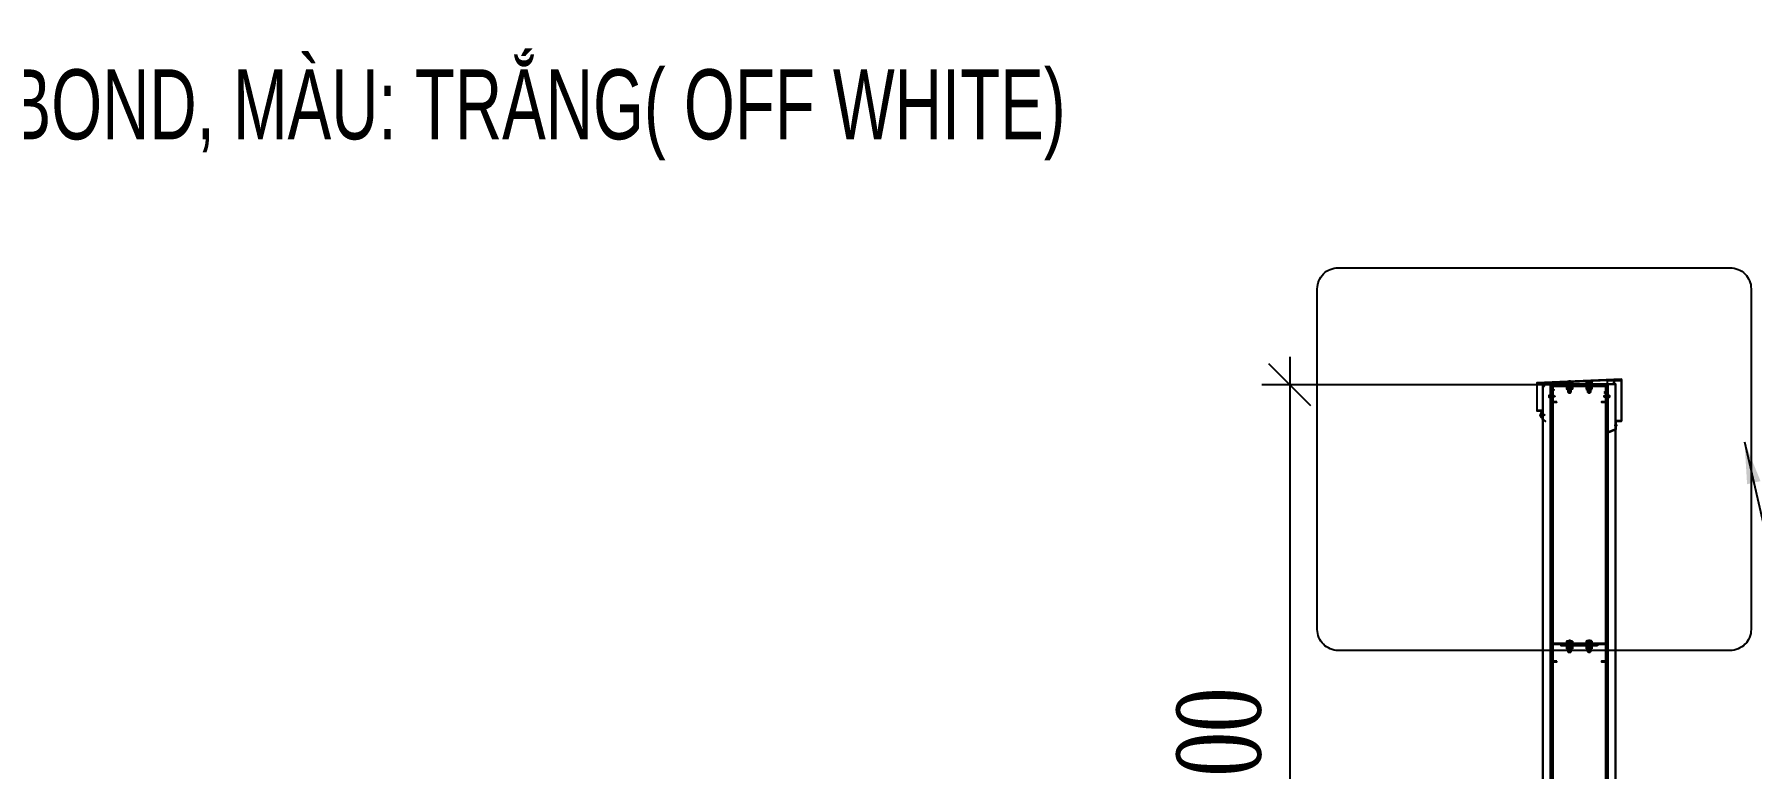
# Model space of a CAD drawing. Header units: inches. Extents: x 340055 to 349452, y -34649 to -30845.
# Drawn here: x 348643.5 to 348704.9, y -31867.7 to -31841.5 of the extents above; entities that cross this region are included whole.
import ezdxf

# ---------------------------------------------------------------- set-up
doc = ezdxf.new("R2010")
doc.units = ezdxf.units.IN
doc.header["$MEASUREMENT"] = 0
doc.linetypes.add('CENTER2', pattern=[28.575, 19.05, -3.175, 3.175, -3.175])
doc.linetypes.add('DASHED2', pattern=[9.525, 6.35, -3.175])
for name, color, linetype in [('2', 2, 'Continuous'), ('251', 251, 'Continuous'), ('3', 3, 'Continuous'), ('5', 5, 'Continuous'), ('6', 6, 'Continuous'), ('8', 8, 'Continuous'), ('DIM', 8, 'Continuous'), ('flashing', 6, 'Continuous'), ('STRUCTURE', 1, 'Continuous')]:
    doc.layers.add(name, color=color, linetype=linetype)
doc.styles.add('ST1', font='times.ttf', dxfattribs={"width": 0.7})
doc.styles.add('ST1H', font='vnshxh.shx', dxfattribs={"width": 0.7})
doc.dimstyles.new('100', dxfattribs={"dimtxt": 3, "dimasz": 1.5, "dimexe": 1, "dimexo": 0, "dimgap": 1, "dimtad": 1, "dimdec": 0, "dimlfac": 100, "dimzin": 0, "dimdsep": 46, "dimtxsty": 'ST1', "dimblk": 'OBLIQUE', "dimcen": 1, "dimdle": 1, "dimclrd": 8, "dimclre": 8, "dimclrt": 3, "dimadec": 0, "dimazin": 0, "dimtfac": 1, "dimtdec": 0, "dimtix": 1, "dimtmove": 1, "dimatfit": 3, "dimfxl": 0, "dimtolj": 1, "dimtzin": 0, "dimlwd": -1, "dimlwe": -1, "dimarcsym": 0})

# ---------------------------------------------------------------- blocks, each defined once
blk = doc.blocks.new('*U67')
at = {"layer": '251'}
h = blk.add_hatch(color=256, dxfattribs=at)
h.paths.add_polyline_path([(-0.053, -0.04), (-0.053, -0.043, -0.192582), (-0.048, -0.029, -0.192582), (-0.053, -0.014)])
h.paths.add_polyline_path([(-0.053, 0.014, -0.192582), (-0.048, 0.029, -0.192582), (-0.053, 0.043)])
h = blk.add_hatch(color=256, dxfattribs=at)
h.paths.add_polyline_path([(0.056, -0.04), (0.056, -0.043, -0.192582), (0.062, -0.029, -0.192582), (0.056, -0.014)])
h.paths.add_polyline_path([(0.056, 0.014, -0.192582), (0.062, 0.029, -0.192582), (0.056, 0.043)])
at = {"layer": '5', "linetype": 'CENTER2', "ltscale": 0.2}
blk.add_line((-0.077, 0), (0.194, 0), dxfattribs=at)
at = {"layer": '8'}
for p, q in [((-0.053, 0.04), (-0.053, -0.04)), ((-0.048, 0.058), (-0.006, 0.058)), ((-0.048, 0.029), (-0.006, 0.029)), ((0, 0.043), (0, -0.043)), ((0.044, 0.033), (0, 0.033)), ((0.044, -0.066), (0.044, 0.066)), ((0.044, 0.066), (0.056, 0.066)), ((0.056, -0.066), (0.056, 0.066)), ((0.056, 0.04), (0.056, -0.04)), ((0.062, 0.058), (0.103, 0.058)), ((0.062, 0.029), (0.103, 0.029)), ((0.109, 0.043), (0.109, -0.043)), ((0.117, 0.033), (0.109, 0.033)), ((0.121, 0.027), (0.117, 0.033)), ((0.117, 0.033), (0.117, -0.017)), ((0.117, -0.017), (0.121, 0.027)), ((0.127, 0.033), (0.121, 0.027)), ((0.131, 0.027), (0.127, 0.033)), ((0.164, 0.03), (0.161, 0.027)), ((0.169, 0.027), (0.164, 0.03)), ((0.166, -0.027), (0.167, 0)), ((0.169, 0), (0.167, 0)), ((0.167, 0), (0.169, 0)), ((0.169, 0.027), (0.169, -0.027)), ((-0.048, -0.029), (-0.006, -0.029)), ((-0.048, -0.029), (-0.006, -0.029)), ((-0.048, -0.058), (-0.006, -0.058)), ((0.044, -0.033), (0, -0.033)), ((0.044, -0.066), (0.056, -0.066)), ((0.062, -0.029), (0.103, -0.029)), ((0.062, -0.029), (0.103, -0.029)), ((0.062, -0.058), (0.103, -0.058)), ((0.12, -0.033), (0.109, -0.033)), ((0.126, -0.027), (0.12, -0.033)), ((0.16, -0.033), (0.156, -0.027)), ((0.166, -0.027), (0.16, -0.033)), ((0.166, -0.027), (0.169, -0.027))]:
    blk.add_line(p, q, dxfattribs=at)
for points in [[(0.136, -0.027), (0.13, -0.033), (0.126, -0.027), (0.131, 0.027), (0.137, 0.033), (0.141, 0.027)], [(0.146, -0.027), (0.14, -0.033), (0.136, -0.027), (0.141, 0.027), (0.147, 0.033), (0.151, 0.027)], [(0.156, -0.027), (0.15, -0.033), (0.146, -0.027), (0.151, 0.027), (0.157, 0.033), (0.161, 0.027)]]:
    blk.add_lwpolyline(points, close=True, dxfattribs=at)
for centre, start, end in [((-0.032, 0.043), 136.3972, 223.6028), ((-0.032, 0.014), 136.3972, 180), ((-0.021, 0.043), 316.3972, 43.6028), ((-0.021, 0.014), 0, 43.6028), ((0.077, 0.043), 136.3972, 223.6028), ((0.077, 0.014), 136.3972, 180), ((0.088, 0.043), 316.3972, 43.6028), ((0.088, 0.014), 0, 43.6028), ((-0.032, -0.014), 180, 223.6028), ((-0.032, -0.043), 136.3972, 223.6028), ((-0.021, -0.014), 316.3972, 0), ((-0.021, -0.043), 316.3972, 43.6028), ((0.077, -0.014), 180, 223.6028), ((0.077, -0.043), 136.3972, 223.6028), ((0.088, -0.014), 316.3972, 0), ((0.088, -0.043), 316.3972, 43.6028)]:
    blk.add_arc(centre, 0.0209, start, end, dxfattribs=at)
blk = doc.blocks.new('RIVET')
at = {"color": 8}
for p, q in [((-3.9, 1.1), (-4.2, 0)), ((-4.2, 0), (-3.9, -1.1)), ((-3.9, -1.1), (-3.9, 1.1)), ((-3.5, -1.3), (-3.5, 1.3)), ((-1, -1.2), (-1, 1.3)), ((-1, 1.3), (-0.1, 1.3)), ((0, 1.3), (0, 2.4)), ((0, -1.3), (0, 1.3)), ((0.1, 2.5), (0.1, 2.5)), ((0.1, 2.5), (0.7, 1.4)), ((0.1, -2.5), (0.1, 2.5)), ((0.7, 1.1), (0.7, -1.1)), ((0.9, 0.7), (0.7, 0.7)), ((0.9, -0.7), (0.9, 0.7)), ((-0.1, -1.2), (-1, -1.2)), ((0, -2.4), (0, -1.3)), ((0.7, -1.4), (0.1, -2.5)), ((0.1, -2.5), (0.1, -2.5)), ((0.9, -0.7), (0.7, -0.7))]:
    blk.add_line(p, q, dxfattribs=at)
for centre, radius, start, end in [((-3.4, 0.7), 0.634, 101.56667, 142.23088), ((-2.5, -0.1), 1.78, 64.63521, 125.23685), ((-0.9, 3), 1.71, 240.47832, 268.3625), ((-0.1, 1.3), 0.0625, 270, 0), ((0.1, 2.4), 0.0625, 90, 180), ((0.1, 2.4), 0.0625, 26.56505, 90), ((0.1, 1.1), 0.625, 0, 26.56505), ((5.4, 0.6), 4.45, 179.07778, 187.95176), ((5.8, -0.6), 4.85, 172.41501, 180.55546), ((-3.4, -0.7), 0.634, 217.76912, 258.43333), ((-2.5, 0.1), 1.78, 234.76315, 295.36479), ((-0.9, -3), 1.71, 91.6375, 119.52168), ((-0.1, -1.3), 0.0625, 0, 90), ((0.1, -2.4), 0.0625, 180, 270), ((0.1, -2.4), 0.0625, 270, 333.43495), ((0.1, -1.1), 0.625, 333.43495, 0)]:
    blk.add_arc(centre, radius, start, end, dxfattribs=at)
blk = doc.blocks.new('SideLap')
at = {"layer": 'STRUCTURE', "color": 1, "linetype": 'Continuous'}
for p, q in [((15, 16), (0, 0)), ((20, 6), (0, -3)), ((15, 16), (20, 12)), ((15, 16), (40, 16)), ((42, 30), (40, 16)), ((40, 16), (44, -8)), ((48, 16), (42, 30)), ((42, 30), (48, -10)), ((52, -11), (48, 16)), ((48, 16), (52, 16)), ((54, 30), (52, 16)), ((52, 16), (57, -18)), ((60, 16), (54, 30)), ((54, 30), (64, -33)), ((65, -18), (60, 16)), ((60, 16), (64, 16)), ((66, 30), (64, 16)), ((64, 16), (69, -18)), ((72, 16), (66, 30)), ((66, 30), (76, -33)), ((77, -18), (72, 16)), ((72, 16), (76, 16)), ((78, 31), (76, 16)), ((76, 16), (81, -18)), ((84, 16), (78, 31)), ((78, 31), (88, -33)), ((89, -18), (84, 16)), ((84, 16), (88, 16)), ((90, 30), (88, 16)), ((88, 16), (93, -18)), ((96, 16), (90, 30)), ((90, 30), (100, -33)), ((101, -18), (96, 16)), ((96, 16), (100, 16)), ((102, 30), (100, 16)), ((100, 16), (105, -18)), ((108, 16), (102, 30)), ((102, 30), (112, -33)), ((112, -11), (108, 16)), ((108, 16), (112, 16)), ((112, -51), (112, 48)), ((122, -52), (122, 49)), ((122, 49), (126, 49)), ((126, 49), (134, 16)), ((126, 49), (126, -52)), ((134, 16), (134, -18)), ((134, 16), (135, 16)), ((135, 39), (135, 19)), ((135, 19), (135, -22)), ((142, 39), (142, -42)), ((142, 26), (165, 26)), ((142, 25), (161, 23)), ((161, 1), (142, -1)), ((169, 22), (169, -25)), ((0, -3), (15, -18)), ((2, -2), (16, -10)), ((15, -18), (45, -18)), ((24, -12), (51, -17)), ((45, -16), (45, -18)), ((45, -18), (52, -33)), ((49, -16), (52, -33)), ((52, -33), (53, -18)), ((53, -18), (53, -16)), ((53, -18), (57, -18)), ((57, -18), (64, -33)), ((64, -33), (65, -18)), ((65, -18), (69, -18)), ((69, -18), (76, -33)), ((76, -33), (77, -18)), ((77, -18), (81, -18)), ((81, -18), (88, -33)), ((88, -33), (89, -18)), ((89, -18), (93, -18)), ((93, -18), (100, -33)), ((100, -33), (101, -18)), ((101, -18), (105, -18)), ((105, -18), (112, -33)), ((112, -33), (112, -20)), ((126, -52), (122, -52)), ((134, -18), (126, -52)), ((134, -18), (135, -18)), ((135, -22), (135, -42)), ((142, -2), (161, -4)), ((161, -26), (142, -28)), ((142, -28), (165, -28))]:
    blk.add_line(p, q, dxfattribs=at)
for centre, radius, start, end in [((18, 9), 3.99, 304.23018, 54.5641), ((113, 77), 29.4, 267.42082, 287.73481), ((138, 39), 3.42, 9.69644, 170.30356), ((147, 12), 18.2, 322.55918, 37.44082), ((165, 22), 3.38, 0, 90), ((2, -1), 2.24, 141.63478, 215.42875), ((24, 2), 14.9, 234.00482, 267.82685), ((52, 2), 13, 231.08251, 265.39217), ((51, -14), 2.99, 285.97616, 82.6971), ((113, -80), 29.4, 72.26519, 92.57918), ((138, -41), 3.59, 199.76374, 340.23626), ((147, -15), 18.2, 322.55918, 37.44082), ((165, -25), 3.38, 270, 0)]:
    blk.add_arc(centre, radius, start, end, dxfattribs=at)
blk = doc.blocks.new('HFR-1')
at = {"layer": 'STRUCTURE', "color": 1, "linetype": 'Continuous'}
for p, q in [((-6, 0), (6, 0)), ((-5, 1), (-3, 1)), ((5, 1), (3, 1)), ((-2, -1), (-3, -2)), ((-3, -2), (3, -1)), ((-3, -2), (3, -2)), ((-3, -2), (-2, -3)), ((-2, -2), (-3, -2)), ((-3, -2), (-2, -2)), ((-3, -3), (3, -3)), ((-3, -3), (-2, -3)), ((-2, -3), (-3, -3)), ((-2, -3), (-3, -4)), ((-3, -4), (3, -4)), ((-3, -4), (3, -4)), ((-3, -4), (-2, -4)), ((-3, -4), (-2, -5)), ((-2, -4), (-3, -4)), ((-3, -5), (3, -5)), ((-3, -5), (-2, -5)), ((-2, -5), (-3, -5)), ((-2, -5), (-3, -6)), ((-3, -6), (3, -6)), ((-3, -7), (3, -6)), ((-3, -6), (-2, -6)), ((-2, -6), (-3, -7)), ((-3, -7), (3, -7)), ((-3, -7), (-2, -7)), ((-3, -7), (-2, -8)), ((-2, -7), (-3, -7)), ((-3, -8), (3, -8)), ((-3, -8), (-2, -8)), ((-2, -8), (-3, -8)), ((-2, -8), (-3, -9)), ((-3, -9), (3, -9)), ((-3, -9), (-2, -9)), ((-3, -9), (3, -9)), ((-3, -9), (-2, -10)), ((-2, -9), (-3, -9)), ((-2, -10), (-3, -11)), ((-3, -10), (2, -10)), ((-3, -10), (-2, -10)), ((-2, -10), (-3, -10)), ((-3, -12), (1, -11)), ((-3, -11), (1, -11)), ((-3, -11), (-2, -11)), ((-2, -11), (-3, -12)), ((-3, -12), (-2, -12)), ((2, -1), (-2, -1)), ((-2, -3), (2, -2)), ((2, -2), (-2, -2)), ((-2, -2), (2, -2)), ((2, -2), (-2, -3)), ((-2, -3), (2, -3)), ((2, -3), (-2, -3)), ((-2, -4), (2, -4)), ((2, -4), (-2, -4)), ((-2, -5), (2, -5)), ((-2, -5), (2, -5)), ((2, -5), (-2, -5)), ((2, -5), (-2, -5)), ((-2, -6), (2, -6)), ((2, -6), (-2, -6)), ((-2, -7), (2, -7)), ((-2, -8), (2, -7)), ((2, -7), (-2, -7)), ((2, -7), (-2, -8)), ((-2, -8), (2, -8)), ((2, -8), (-2, -8)), ((-2, -9), (2, -9)), ((2, -9), (-2, -9)), ((1, -10), (-2, -10)), ((-2, -10), (2, -10)), ((-2, -10), (1, -10)), ((2, -10), (-2, -10)), ((-2, -11), (1, -11)), ((1, -11), (-2, -11)), ((-2, -12), (0, -12)), ((-2, -17), (-2, -12)), ((-2, -17), (-2, -17)), ((-2, -17), (0, -20)), ((-1, -17), (0, -20)), ((0, -19), (1, -17)), ((0, -20), (2, -17)), ((2, -2), (3, -1)), ((3, -1), (2, -1)), ((2, -2), (3, -2)), ((3, -2), (2, -2)), ((3, -3), (2, -2)), ((2, -3), (3, -3)), ((3, -4), (2, -3)), ((2, -4), (3, -4)), ((2, -5), (3, -4)), ((3, -4), (2, -4)), ((2, -5), (3, -5)), ((3, -5), (2, -5)), ((3, -6), (2, -5)), ((2, -6), (3, -6)), ((2, -7), (3, -6)), ((3, -6), (2, -6)), ((2, -7), (3, -7)), ((3, -7), (2, -7)), ((3, -8), (2, -7)), ((2, -8), (3, -8)), ((3, -9), (2, -8)), ((2, -9), (3, -9)), ((2, -10), (3, -9)), ((3, -9), (2, -9)), ((3, -11), (2, -10)), ((2, -10), (2, -10)), ((2, -16), (2, -10)), ((2, -10), (2, -10)), ((2, -10), (3, -10)), ((3, -10), (2, -10)), ((2, -10), (3, -10)), ((2, -11), (2, -11)), ((2, -11), (3, -11)), ((2, -11), (3, -11)), ((2, -11), (3, -11)), ((2, -12), (3, -11)), ((3, -11), (2, -11)), ((2, -11), (2, -11)), ((2, -17), (2, -12)), ((2, -12), (2, -12))]:
    blk.add_line(p, q, dxfattribs=at)
at = {"layer": 'STRUCTURE', "color": 1, "linetype": 'Continuous', "ltscale": 8}
for p in [(-3, 1), (3, 1)]:
    blk.add_line(p, (0, 1), dxfattribs=at)
at = {"layer": 'STRUCTURE', "color": 1, "linetype": 'DASHED2'}
for p in [(-2, 1), (2, 1)]:
    blk.add_line(p, (0, 0), dxfattribs=at)
at = {"layer": 'STRUCTURE', "color": 1, "linetype": 'Continuous', "ltscale": 8}
for centre, start, end in [((-5, 0), 130.41, 194.8062), ((5, 0), 345.1938, 49.59)]:
    blk.add_arc(centre, 0.801, start, end, dxfattribs=at)
at = {"layer": 'STRUCTURE', "color": 1, "linetype": 'Continuous'}
for centre, radius, start, end in [((-7, -9), 9.14, 58.065, 78.8402), ((5, -4), 3.83, 84.2039, 134.3621), ((-2, -17), 0.59, 34.2302, 144.5641), ((-1, -10), 1.93, 296.6041, 355.3922), ((0, -19), 0.331, 231.6348, 305.4287), ((2, -10), 0.444, 15.9762, 172.6971), ((-1, -16), 2.2, 324.0048, 357.8268)]:
    blk.add_arc(centre, radius, start, end, dxfattribs=at)
blk = doc.blocks.new('Short_Self_drilling')
at = {"layer": 'STRUCTURE', "color": 1, "linetype": 'Continuous'}
for p, q in [((6.4, 1.7), (-6.4, 1.7)), ((5.1, 3.8), (-5.1, 3.8)), ((-2.6, 2.9), (-5.1, 2.9)), ((-3.4, 3.8), (-3.4, 6.8)), ((3, 7.2), (-3, 7.2)), ((2.6, 2.9), (-2.6, 2.9)), ((-2.1, 2.8), (-2.1, 2.9)), ((6.3, 0), (0, 0)), ((2.2, 2.8), (2.2, 2.9)), ((2.2, -0.5), (2.2, 0)), ((5.1, 2.9), (2.6, 2.9)), ((3.4, 3.8), (3.4, 6.8)), ((3, -1.2), (-2.7, -0.2)), ((3, -2.7), (-2.7, -1.8)), ((3, -4.2), (-2.7, -3.3)), ((3, -5.8), (-2.7, -4.8)), ((3, -7.3), (-2.7, -6.3)), ((-1.9, -8), (-2.7, -7.9)), ((-2.1, -1.4), (-2.1, -0.9)), ((-2.1, -2.9), (-2.1, -2.4)), ((-2.1, -4.4), (-2.1, -3.9)), ((-2.1, -6), (-2.1, -5.4)), ((-2.1, -7.5), (-2.1, -7)), ((-2.1, -12.3), (-2.1, -8.5)), ((3, -8.8), (-1.1, -8.1)), ((2.1, -12.3), (2.1, -9.1)), ((2.2, -2), (2.2, -1.5)), ((2.2, -3.6), (2.2, -3)), ((2.2, -5.1), (2.2, -4.6)), ((2.2, -6.6), (2.2, -6.1)), ((2.2, -8.1), (2.2, -7.6))]:
    blk.add_line(p, q, dxfattribs=at)
blk.add_lwpolyline([(6.4, 1.3), (6.4, 1.7), (2.1, 2.8), (-2.1, 2.8), (-6.4, 1.7), (-6.4, 1.3)], close=True, dxfattribs=at)
for points in [[(-6.4, 1.3, -0.088869), (-6.3, 0), (0, 0)], [(-0.1, 3.8), (-0.3, 6.2, 0.338878), (-3.1, 6.2), (-3.3, 3.8)], [(3.3, 3.8), (3.1, 6.2, 0.338878), (0.3, 6.2), (0.1, 3.8)], [(2.1, -12.3), (0.2, -14.2, -0.333596), (-0.2, -14.2), (-2.1, -12.3)], [(-0.1, -14), (-1, -12.2, -0.148657), (-1.4, -11.2), (-2, -7.7, -0.815006), (-1.2, -7.8, 0.150833), (-0.8, -8.7)], [(2.1, -12.3), (1.7, -11.7, 0.52242), (0.9, -11.7), (-0.2, -14.2)]]:
    blk.add_lwpolyline(points, format="xyb", dxfattribs=at)
for points in [[(3, -1.2), (2.2, -1.5), (-2.1, -0.8), (-2.7, -0.2), (-2.4, 0)], [(3, -2.7), (2.2, -3), (-2.1, -2.4), (-2.7, -1.8), (-2.1, -1.4), (2.2, -2), (3, -2.7)], [(3, -4.2), (2.2, -4.6), (-2.1, -3.9), (-2.7, -3.3), (-2.1, -2.9), (2.2, -3.6), (3, -4.2)], [(3, -5.8), (2.2, -6.1), (-2.1, -5.4), (-2.7, -4.8), (-2.1, -4.4), (2.2, -5.1), (3, -5.8)], [(3, -7.3), (2.2, -7.6), (-2.1, -7), (-2.7, -6.3), (-2.1, -6), (2.2, -6.6), (3, -7.3)], [(-1.8, -8.5), (-2.1, -8.5), (-2.7, -7.9), (-2.1, -7.5), (-1.8, -7.5)], [(-1.3, -7.6), (2.2, -8.1), (3, -8.8)], [(-1.2, 0), (2.2, -0.5), (3, -1.2)], [(3, -8.8), (2.2, -9.1), (-0.8, -8.7)]]:
    blk.add_lwpolyline(points, dxfattribs=at)
for centre, radius, start, end in [((-5, 3.3), 0.455, 109.79487, 250.26739), ((-3, 6.8), 0.429, 90.03113, 180.03113), ((3, 6.8), 0.429, 0.03113, 90.03113), ((5.1, 3.3), 0.435, 279.72757, 80.33469), ((10, 0.2), 3.74, 162.29632, 182.61031)]:
    blk.add_arc(centre, radius, start, end, dxfattribs=at)
blk = doc.blocks.new('_Oblique')
at = {"color": 0, "linetype": 'ByBlock', "lineweight": -2}
blk.add_line((-0.5, -0.5), (0.5, 0.5), dxfattribs=at)
blk = doc.blocks.new('*D432')
at = {"color": 8, "linetype": 'Continuous', "transparency": 16777216}
for p, q in [((348567.484, -31868.468), (348568.186, -31861.447)), ((348697.94, -31875.429), (348567.091, -31862.342)), ((348696.342, -31881.356), (348697.044, -31874.334))]:
    blk.add_line(p, q, dxfattribs=at)
at = {"layer": 'Defpoints', "color": 0, "transparency": 16777216}
for p in [(348568.087, -31862.442), (348567.484, -31868.468), (348696.342, -31881.356)]:
    blk.add_point(p, dxfattribs=at)
at = {"color": 8, "transparency": 16777216, "xscale": 1.5, "yscale": 1.5, "zscale": 1.5}
for p, rotation in [((348568.087, -31862.442), 174.2886250883239), ((348696.945, -31875.329), 354.2886250883239)]:
    blk.add_blockref('_Oblique', p, dxfattribs=dict(at, rotation=rotation))
at = {"color": 3, "transparency": 16777216, "insert": (348632.768, -31866.368), "char_height": 3, "attachment_point": 5, "rotation": 354.28863, "style": 'ST1', "bg_fill": 3, "box_fill_scale": 1.25, "bg_fill_color": 256, "bg_fill_true_color": 13158600, "bg_fill_transparency": 0}
blk.add_mtext('\\A1;12950', dxfattribs=at)
blk = doc.blocks.new('*D433')
at = {"layer": '2', "color": 8, "linetype": 'Continuous', "transparency": 16777216}
for p, q in [((348688.381, -31853.005), (348688.381, -31883.001)), ((348697.559, -31854.005), (348687.381, -31854.005)), ((348697.709, -31882.001), (348687.381, -31882.001))]:
    blk.add_line(p, q, dxfattribs=at)
at = {"layer": 'Defpoints', "color": 0, "transparency": 16777216}
for p in [(348697.559, -31854.005), (348688.381, -31882.001), (348697.709, -31882.001)]:
    blk.add_point(p, dxfattribs=at)
at = {"layer": '2', "color": 8, "transparency": 16777216, "xscale": 1.5, "yscale": 1.5, "zscale": 1.5}
for p, rotation in [((348688.381, -31854.005), 90), ((348688.381, -31882.001), 270)]:
    blk.add_blockref('_Oblique', p, dxfattribs=dict(at, rotation=rotation))
at = {"layer": '2', "color": 3, "transparency": 16777216, "insert": (348685.855, -31868.003), "char_height": 3, "attachment_point": 5, "rotation": 90, "style": 'ST1', "bg_fill": 3, "box_fill_scale": 1.25, "bg_fill_color": 256, "bg_fill_true_color": 13158600, "bg_fill_transparency": 0}
blk.add_mtext('\\A1;2800', dxfattribs=at)

msp = doc.modelspace()

# ---------------------------------------------------------------- linework, layer by layer
at = {"layer": '2'}
msp.add_line((348699.7244, -31854.0653), (348697.7244, -31854.0653), dxfattribs=at)
at = {"layer": '2', "color": 9}
for p, q in [((348697.7844, -31854.0653), (348697.7844, -31884.9426)), ((348699.6644, -31854.0653), (348699.6644, -31884.9426))]:
    msp.add_line(p, q, dxfattribs=at)
at = {"layer": '2', "ltscale": 50}
for points in [[(348697.9244, -31854.6153), (348697.7444, -31854.6153), (348697.7444, -31854.0053), (348699.7044, -31854.0053), (348699.7044, -31854.6153), (348699.5244, -31854.6153), (348699.5244, -31854.6353), (348699.7044, -31854.6353, 0.4142136), (348699.7244, -31854.6153), (348699.7244, -31854.0053, 0.4142136), (348699.7044, -31853.9853), (348697.7444, -31853.9853, 0.4142136), (348697.7244, -31854.0053), (348697.7244, -31854.6153, 0.4142136), (348697.7444, -31854.6353), (348697.9244, -31854.6353), (348697.9244, -31854.6153)], [(348697.9244, -31863.8836), (348697.7444, -31863.8836), (348697.7444, -31863.2736), (348699.7044, -31863.2736), (348699.7044, -31863.8836), (348699.5244, -31863.8836), (348699.5244, -31863.9036), (348699.7044, -31863.9036, 0.4142136), (348699.7244, -31863.8836), (348699.7244, -31863.2736, 0.4142136), (348699.7044, -31863.2536), (348697.7444, -31863.2536, 0.4142136), (348697.7244, -31863.2736), (348697.7244, -31863.8836, 0.4142136), (348697.7444, -31863.9036), (348697.9244, -31863.9036), (348697.9244, -31863.8836)]]:
    msp.add_lwpolyline(points, format="xyb", dxfattribs=at)
at = {"layer": '2', "color": 9}
msp.add_lwpolyline([(348699.7244, -31886.8826), (348699.7244, -31854.0053), (348697.7244, -31854.0053), (348697.7244, -31884.8826)], dxfattribs=at)
at = {"layer": '3'}
for points in [[(348699.7342, -32114.9403), (348700.0342, -32114.9403), (348700.0342, -31853.9853), (348699.7342, -31853.9853)], [(348699.7442, -32114.9303), (348700.0242, -32114.9303), (348700.0242, -31853.9953), (348699.7442, -31853.9953)], [(348697.7094, -31854.0053), (348697.4096, -31854.0053), (348697.4096, -31882.0011), (348697.7094, -31882.0011)], [(348697.6994, -31854.0153), (348697.4196, -31854.0153), (348697.4196, -31881.9911), (348697.6994, -31881.9911)]]:
    msp.add_lwpolyline(points, close=True, dxfattribs=at)
at = {"layer": '5'}
msp.add_lwpolyline([(348699.3744, -31863.3336), (348698.0744, -31863.3336), (348698.0744, -31863.2736), (348699.3744, -31863.2736)], close=True, dxfattribs=at)
at = {"layer": '6', "ltscale": 10}
msp.add_lwpolyline([(348697.2139, -31853.953), (348700.2299, -31853.8185), (348700.2299, -31855.2936), (348700.0342, -31855.2936), (348700.0342, -31855.5945), (348699.7619, -31855.7052), (348699.7642, -31855.7135), (348700.0442, -31855.5986), (348700.0442, -31855.3036), (348700.2399, -31855.3036), (348700.2399, -31853.8085), (348697.2039, -31853.9433), (348697.2039, -31854.9384), (348697.3996, -31854.9384), (348697.3996, -31855.2335), (348697.5166, -31855.321), (348697.5236, -31855.3139), (348697.4096, -31855.2293), (348697.4096, -31854.9284), (348697.2139, -31854.9284), (348697.2139, -31853.953)], dxfattribs=at)
at = {"layer": 'flashing', "color": 1}
msp.add_lwpolyline([(348700.2136, -31853.8342), (348697.2491, -31853.9535), (348697.2497, -31853.9659), (348700.2136, -31853.8192)], close=True, dxfattribs=at)
for points in [[(348697.7247, -31854.6421), (348697.7097, -31854.6421), (348697.7097, -31853.9568), (348697.2562, -31853.9782), (348697.2562, -31853.9632), (348697.7247, -31853.9424), (348697.7247, -31854.6421)], [(348699.7221, -31854.5557), (348699.7371, -31854.5557), (348699.7371, -31853.8704), (348700.1893, -31853.8502), (348700.1887, -31853.8352), (348699.7221, -31853.856), (348699.7221, -31854.5557)]]:
    msp.add_lwpolyline(points, dxfattribs=at)

# ---------------------------------------------------------------- block references
at = {"color": 8, "extrusion": (0, 0, -1)}
for p, xscale, yscale, zscale, rotation in [((-348697.471, -31853.9445), -0.005968394885725365, 0.005968394892988726, -0.005968394885725365, 357.7633238511156), ((-348699.9717, -31853.8439), -0.005968394885725365, 0.005968394892988726, -0.005968394885725365, 357.7633238511156), ((-348697.7094, -31854.1938), 0.0059683948780198, 0.0059683948780198, -0.005968394874592687, 269.8538142557742), ((-348699.7394, -31854.2887), -0.0059683948780198, 0.005968394892988726, -0.0059683948780198, 90.14618574422585)]:
    msp.add_blockref('HFR-1', p, dxfattribs=dict(at, xscale=xscale, yscale=yscale, zscale=zscale, rotation=rotation))
at = {"color": 1}
for p, xscale, yscale, zscale, rotation in [((348697.7094, -31854.4221), 0.009599999980949122, 0.009599999980949122, 0.009599999980949122, 89.96887248681936), ((348699.7394, -31854.4221), -0.009599999980949122, 0.009599999990314245, 0.009600000000743522, 270.0311275131807)]:
    msp.add_blockref('Short_Self_drilling', p, dxfattribs=dict(at, xscale=xscale, yscale=yscale, zscale=zscale, rotation=rotation))
at = {"layer": '251', "color": 147, "yscale": 1.799999999988358}
for p, xscale, zscale, rotation in [((348698.3744, -31853.9853), -1.799999999988358, 1.8, 90.00000005373141), ((348699.0744, -31853.9853), 1.799999999988358, 1.799999999988358, 269.9999999462686), ((348698.3744, -31863.2536), -1.799999999988358, 1.8, 90.00000005373141), ((348699.0744, -31863.2536), 1.799999999988358, 1.799999999988358, 269.9999999462686)]:
    msp.add_blockref('*U67', p, dxfattribs=dict(at, xscale=xscale, zscale=zscale, rotation=rotation))
at = {"layer": 'DIM', "xscale": -0.0008678571321070194, "yscale": 0.0008678571612108499, "zscale": 0.0008678571414202454}
msp.add_blockref('SideLap', (348697.4778, -31855.0887), dxfattribs=at)
at = {"layer": 'flashing', "color": 0, "ltscale": 500, "xscale": -0.01000000000931323, "yscale": 0.01000000000931323, "zscale": 0.01000000000116415, "rotation": 180}
msp.add_blockref('RIVET', (348700.0442, -31855.4567), dxfattribs=at)

# ---------------------------------------------------------------- texts
at = {"layer": '3', "insert": (348599.3872, -31846.3467), "char_height": 2.5, "attachment_point": 4, "style": 'ST1H', "bg_fill": 2}
msp.add_mtext('\\A1;t«n m¸i nhµ x\xadëng: CLEAR COLORBOND, mµu: tr¾ng( Off white) \\PLo¹i : SEAMLOCK-K500, dµy: 0.45 mm.', dxfattribs=at)

# ---------------------------------------------------------------- leaders
at = {"color": 240, "true_color": 0xf90627}
msp.add_leader([(348704.6321, -31856.0437), (348707.6673, -31869.3205), (348720.1915, -31869.3205)], dimstyle='100', override={"dimgap": 1, "dimtad": 0, "dimfxl": 0.18}, dxfattribs=at)

# ---------------------------------------------------------------- next in the draw order: dimensions: what is measured, and where the dimension line sits
dim = msp.add_aligned_dim(p1=(348696.3422, -31881.3555), p2=(348567.4838, -31868.4679), distance=-6.0564, dimstyle='100')
dim.commit()
dim.dimension.update_dxf_attribs({"geometry": '*D432', "text_midpoint": (348632.7675, -31866.3677)})

# ---------------------------------------------------------------- next in the draw order: dimensions: what is measured, and where the dimension line sits
at = {"layer": '2', "color": 9}
dim = msp.add_linear_dim(base=(348688.381, -31882.0011), p1=(348697.5595, -31854.0053), p2=(348697.7094, -31882.0011), angle=90, dimstyle='100', dxfattribs=at)
dim.commit()
dim.dimension.update_dxf_attribs({"geometry": '*D433', "text_midpoint": (348685.855, -31868.0032)})

# ---------------------------------------------------------------- next in the draw order: linework, layer by layer
at = {"color": 1, "true_color": 0xfa051e}
msp.add_lwpolyline([(348690.1079, -31849.8279), (348704.1184, -31849.8279, -0.4142136), (348704.8684, -31850.5779), (348704.8684, -31862.7519, -0.4142136), (348704.1184, -31863.5019), (348690.1079, -31863.5019, -0.4142136), (348689.3579, -31862.7519), (348689.3579, -31850.5779, -0.4142136)], format="xyb", close=True, dxfattribs=at)

doc.saveas('drawing.dxf')
